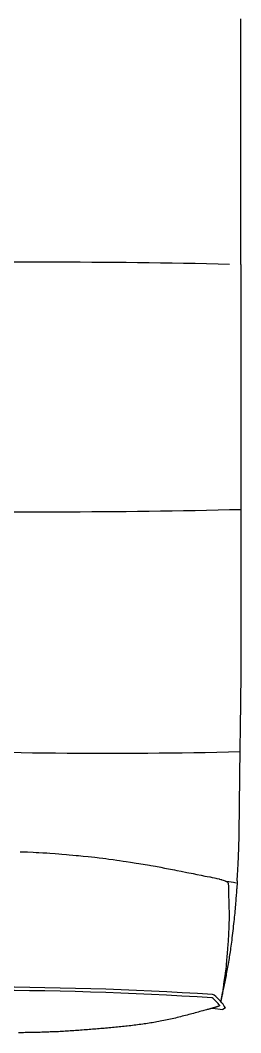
# Model space of a CAD drawing. Extents: x 185064 to 343242, y -369192 to -264966.
# Drawn here: x 228468 to 228806, y -293163 to -291615 of the extents above; entities that cross this region are included whole.
import ezdxf

# ---------------------------------------------------------------- set-up
doc = ezdxf.new("R2010")
doc.units = 0
doc.layers.add('01-12-Low Furniture', color=2, linetype='Continuous')

# ---------------------------------------------------------------- blocks, each defined once
blk = doc.blocks.new('332344')
at = {"layer": '01-12-Low Furniture', "color": 3}
for p, q in [((235793, -291988.4), (235793, -291613.1)), ((235793, -291988.4), (235793, -292363.8)), ((235793, -292363.8), (235793, -292366.4)), ((235793, -292366.4), (235793, -292369)), ((235793, -292369), (235793, -292371.6)), ((235793, -292371.6), (235793, -292624.2)), ((235793, -292624.2), (235792.9, -292626.9)), ((235792.9, -292626.9), (235792.9, -292629.6)), ((235792.9, -292634.9), (235792.8, -292637.5)), ((235792.8, -292637.5), (235792.8, -292640)), ((235792.8, -292640), (235792.8, -292642.5)), ((235792.8, -292642.5), (235792.8, -292644.9)), ((235792.9, -292629.6), (235792.9, -292632.2)), ((235792.9, -292632.2), (235792.9, -292634.9)), ((235792.7, -292657.1), (235792.6, -292659.6)), ((235792.8, -292647.3), (235792.7, -292649.7)), ((235792.7, -292649.7), (235792.7, -292652.1)), ((235792.7, -292652.1), (235792.7, -292654.6)), ((235792.7, -292654.6), (235792.7, -292657.1)), ((235792.8, -292644.9), (235792.8, -292647.3)), ((235792.5, -292670.6), (235792.4, -292673.4)), ((235792.4, -292673.4), (235792.4, -292676.2)), ((235792.6, -292665), (235792.5, -292667.8)), ((235792.5, -292667.8), (235792.5, -292670.6)), ((235792.6, -292659.6), (235792.6, -292662.3)), ((235792.6, -292662.3), (235792.6, -292665)), ((235792.2, -292689.3), (235792.1, -292691.8)), ((235792.3, -292681.6), (235792.2, -292684.3)), ((235792.2, -292684.3), (235792.2, -292686.8)), ((235792.2, -292686.8), (235792.2, -292689.3)), ((235792.4, -292676.2), (235792.3, -292678.9)), ((235792.3, -292678.9), (235792.3, -292681.6)), ((235792, -292704.1), (235791.9, -292706.6)), ((235792.1, -292696.7), (235792, -292699.2)), ((235792, -292699.2), (235792, -292701.6)), ((235792, -292701.6), (235792, -292704.1)), ((235792.1, -292691.8), (235792.1, -292694.3)), ((235792.1, -292694.3), (235792.1, -292696.7)), ((235791.8, -292719.2), (235791.7, -292721.7)), ((235791.9, -292711.6), (235791.8, -292714.1)), ((235791.8, -292714.1), (235791.8, -292716.6)), ((235791.8, -292716.6), (235791.8, -292719.2)), ((235791.9, -292706.6), (235791.9, -292709.1)), ((235791.9, -292709.1), (235791.9, -292711.6)), ((235791.7, -292729.2), (235791.6, -292731.7)), ((235791.6, -292731.7), (235791.6, -292734.2)), ((235791.6, -292734.2), (235791.6, -292736.7)), ((235791.7, -292721.7), (235791.7, -292724.2)), ((235791.7, -292724.2), (235791.7, -292726.7)), ((235791.7, -292726.7), (235791.7, -292729.2)), ((235791.4, -292749.1), (235791.3, -292751.6)), ((235791.3, -292751.6), (235791.3, -292754.1)), ((235791.5, -292741.7), (235791.4, -292744.1)), ((235791.4, -292744.1), (235791.4, -292746.6)), ((235791.4, -292746.6), (235791.4, -292749.1)), ((235791.6, -292736.7), (235791.5, -292739.2)), ((235791.5, -292739.2), (235791.5, -292741.7)), ((235791.2, -292761.6), (235791.1, -292764.1)), ((235791.1, -292764.1), (235791.1, -292766.6)), ((235791.1, -292766.6), (235791.1, -292769.1)), ((235791.3, -292754.1), (235791.2, -292756.5)), ((235791.2, -292756.5), (235791.2, -292759)), ((235791.2, -292759), (235791.2, -292761.6)), ((235791.1, -292774.3), (235791, -292776.8)), ((235791, -292776.8), (235791, -292779.4)), ((235791, -292779.4), (235791, -292782)), ((235791, -292782), (235791, -292784.6)), ((235791.1, -292769.1), (235791.1, -292771.7)), ((235791.1, -292771.7), (235791.1, -292774.3)), ((235790.8, -292797.5), (235790.7, -292800.1)), ((235790.9, -292792.3), (235790.8, -292794.9)), ((235790.8, -292794.9), (235790.8, -292797.5)), ((235791, -292784.6), (235790.9, -292787.1)), ((235790.9, -292787.1), (235790.9, -292789.7)), ((235790.9, -292789.7), (235790.9, -292792.3)), ((235790.7, -292808), (235790.6, -292810.6)), ((235790.6, -292810.6), (235790.6, -292813.2)), ((235790.6, -292813.2), (235790.6, -292815.8)), ((235790.7, -292800.1), (235790.7, -292802.7)), ((235790.7, -292802.7), (235790.7, -292805.4)), ((235790.7, -292805.4), (235790.7, -292808)), ((235790.5, -292828.7), (235790.4, -292831.2)), ((235790.6, -292821), (235790.5, -292823.6)), ((235790.5, -292823.6), (235790.5, -292826.1)), ((235790.5, -292826.1), (235790.5, -292828.7)), ((235790.6, -292815.8), (235790.6, -292818.4)), ((235790.6, -292818.4), (235790.6, -292821)), ((235790.3, -292841.2), (235790.2, -292843.7)), ((235790.2, -292843.7), (235790.2, -292846.3)), ((235790.4, -292836.2), (235790.3, -292838.7)), ((235790.3, -292838.7), (235790.3, -292841.2)), ((235790.4, -292831.2), (235790.4, -292833.7)), ((235790.4, -292833.7), (235790.4, -292836.2)), ((235790.1, -292853.9), (235790, -292856.5)), ((235790, -292856.5), (235790, -292859.1)), ((235790, -292859.1), (235790, -292861.7)), ((235790.2, -292848.8), (235790.1, -292851.3)), ((235790.1, -292851.3), (235790.1, -292853.9)), ((235790.2, -292846.3), (235790.2, -292848.8)), ((235789.6, -292875.1), (235789.5, -292877.8)), ((235789.7, -292872.4), (235789.6, -292875.1)), ((235789.8, -292869.7), (235789.7, -292872.4)), ((235789.9, -292864.3), (235789.8, -292867)), ((235789.8, -292867), (235789.8, -292869.7)), ((235790, -292861.7), (235789.9, -292864.3)), ((235789.1, -292890.9), (235789, -292893.5)), ((235789.2, -292888.4), (235789.1, -292890.9)), ((235789.3, -292885.8), (235789.2, -292888.4)), ((235789.4, -292883.1), (235789.3, -292885.8)), ((235789.5, -292877.8), (235789.4, -292880.4)), ((235789.4, -292880.4), (235789.4, -292883.1)), ((235788.5, -292905.9), (235788.3, -292908.3)), ((235788.6, -292903.4), (235788.5, -292905.9)), ((235788.7, -292901), (235788.6, -292903.4)), ((235788.8, -292898.5), (235788.7, -292901)), ((235788.9, -292896), (235788.8, -292898.5)), ((235789, -292893.5), (235788.9, -292896)), ((235787.6, -292920.7), (235787.5, -292922.2)), ((235787.5, -292922.2), (235787.5, -292923.5)), ((235787.7, -292919), (235787.6, -292920.7)), ((235787.8, -292917.1), (235787.7, -292919)), ((235788, -292915.1), (235787.8, -292917.1)), ((235788.1, -292912.9), (235788, -292915.1)), ((235788.2, -292910.6), (235788.1, -292912.9)), ((235788.3, -292908.3), (235788.2, -292910.6)), ((235787.2, -292927.9), (235787.1, -292928.2)), ((235787.1, -292928.2), (235787.1, -292928.5)), ((235787.1, -292928.5), (235787.1, -292928.7)), ((235787.1, -292928.7), (235787.1, -292929)), ((235787.1, -292929), (235787.1, -292929.2)), ((235787.1, -292929.2), (235787.1, -292929.3)), ((235787.1, -292929.3), (235787.1, -292929.5)), ((235787.1, -292929.5), (235787.1, -292929.7)), ((235787.1, -292929.7), (235787.1, -292929.8)), ((235787.1, -292929.8), (235787.1, -292929.9)), ((235787.1, -292929.9), (235787.1, -292930)), ((235787.1, -292930), (235787.1, -292930.2)), ((235787.1, -292930.2), (235787.1, -292930.3)), ((235787.1, -292930.3), (235787.2, -292930.4)), ((235787.3, -292926.1), (235787.2, -292926.7)), ((235787.2, -292926.7), (235787.2, -292927.2)), ((235787.2, -292927.2), (235787.2, -292927.6)), ((235787.2, -292927.6), (235787.2, -292927.9)), ((235787.2, -292930.4), (235787.2, -292930.5)), ((235787.2, -292930.5), (235787.2, -292930.6)), ((235787.2, -292930.6), (235787.2, -292930.6)), ((235787.2, -292930.6), (235787.2, -292930.7)), ((235787.2, -292930.7), (235787.2, -292930.8)), ((235787.2, -292930.8), (235787.2, -292930.9)), ((235787.2, -292930.9), (235787.2, -292931)), ((235787.2, -292931), (235787.3, -292931.1)), ((235787.3, -292937.7), (235787.2, -292938.5)), ((235787.4, -292924.5), (235787.3, -292925.4)), ((235787.3, -292925.4), (235787.3, -292926.1)), ((235787.3, -292931.1), (235787.3, -292931.2)), ((235787.3, -292931.2), (235787.3, -292931.3)), ((235787.3, -292931.3), (235787.3, -292931.4)), ((235787.3, -292931.4), (235787.4, -292931.5)), ((235787.4, -292936.6), (235787.3, -292937.1)), ((235787.3, -292937.1), (235787.3, -292937.7)), ((235787.5, -292923.5), (235787.4, -292924.5)), ((235787.4, -292931.5), (235787.4, -292931.6)), ((235787.4, -292931.6), (235787.4, -292931.7)), ((235787.4, -292931.7), (235787.4, -292931.9)), ((235787.4, -292931.9), (235787.5, -292932)), ((235787.5, -292935.8), (235787.4, -292936.1)), ((235787.4, -292936.1), (235787.4, -292936.6)), ((235787.5, -292932), (235787.5, -292932.1)), ((235787.5, -292932.1), (235787.5, -292932.2)), ((235787.5, -292932.2), (235787.5, -292932.3)), ((235787.5, -292932.3), (235787.5, -292932.5)), ((235787.6, -292934.3), (235787.5, -292934.5)), ((235787.5, -292934.5), (235787.5, -292934.7)), ((235787.5, -292934.7), (235787.5, -292935)), ((235787.5, -292935), (235787.5, -292935.2)), ((235787.5, -292935.2), (235787.5, -292935.5)), ((235787.5, -292935.5), (235787.5, -292935.8)), ((235787.5, -292932.5), (235787.6, -292932.6)), ((235787.6, -292932.6), (235787.6, -292932.7)), ((235787.6, -292932.7), (235787.6, -292932.8)), ((235787.6, -292932.8), (235787.6, -292933)), ((235787.6, -292933), (235787.6, -292933.1)), ((235787.6, -292933.1), (235787.6, -292933.3)), ((235787.6, -292933.3), (235787.6, -292933.5)), ((235787.6, -292933.5), (235787.6, -292933.7)), ((235787.6, -292933.7), (235787.6, -292933.8)), ((235787.6, -292933.8), (235787.6, -292934.1)), ((235787.6, -292934.1), (235787.6, -292934.3)), ((235786.1, -292952), (235785.9, -292954.4)), ((235786.3, -292949.9), (235786.1, -292952)), ((235786.5, -292947.9), (235786.3, -292949.9)), ((235786.6, -292946), (235786.5, -292947.9)), ((235786.7, -292944.4), (235786.6, -292946)), ((235786.9, -292942.9), (235786.7, -292944.4)), ((235787, -292941.5), (235786.9, -292942.9)), ((235787.1, -292940.4), (235787, -292941.5)), ((235787.2, -292939.3), (235787.1, -292940.4)), ((235787.2, -292938.5), (235787.2, -292939.3)), ((235784.8, -292968), (235784.5, -292970.9)), ((235785, -292965), (235784.8, -292968)), ((235785.3, -292962.2), (235785, -292965)), ((235785.5, -292959.5), (235785.3, -292962.2)), ((235785.7, -292956.9), (235785.5, -292959.5)), ((235785.9, -292954.4), (235785.7, -292956.9)), ((235783.3, -292983.4), (235783, -292986.7)), ((235783.7, -292980.2), (235783.3, -292983.4)), ((235784, -292977.1), (235783.7, -292980.2)), ((235784.2, -292974), (235784, -292977.1)), ((235784.5, -292970.9), (235784.2, -292974)), ((235782, -292996.9), (235781.6, -293000.4)), ((235782.3, -292993.4), (235782, -292996.9)), ((235782.7, -292990), (235782.3, -292993.4)), ((235783, -292986.7), (235782.7, -292990)), ((235779.9, -293014.7), (235779.5, -293018.2)), ((235780.3, -293011.2), (235779.9, -293014.7)), ((235780.8, -293007.6), (235780.3, -293011.2)), ((235781.2, -293004), (235780.8, -293007.6)), ((235781.6, -293000.4), (235781.2, -293004)), ((235778.3, -293027.9), (235777.9, -293030.9)), ((235778.7, -293024.8), (235778.3, -293027.9)), ((235779.1, -293021.6), (235778.7, -293024.8)), ((235779.5, -293018.2), (235779.1, -293021.6)), ((235775.9, -293044.6), (235775.5, -293047.2)), ((235776.3, -293041.9), (235775.9, -293044.6)), ((235776.7, -293039.3), (235776.3, -293041.9)), ((235777.1, -293036.6), (235776.7, -293039.3)), ((235777.5, -293033.8), (235777.1, -293036.6)), ((235777.9, -293030.9), (235777.5, -293033.8)), ((235773.3, -293060.4), (235772.8, -293063)), ((235773.8, -293057.8), (235773.3, -293060.4)), ((235774.2, -293055.1), (235773.8, -293057.8)), ((235774.6, -293052.5), (235774.2, -293055.1)), ((235775.1, -293049.8), (235774.6, -293052.5)), ((235775.5, -293047.2), (235775.1, -293049.8)), ((235770.5, -293075.6), (235770, -293078.1)), ((235770.9, -293073.2), (235770.5, -293075.6)), ((235771.4, -293070.7), (235770.9, -293073.2)), ((235771.9, -293068.2), (235771.4, -293070.7)), ((235772.4, -293065.6), (235771.9, -293068.2)), ((235772.8, -293063), (235772.4, -293065.6)), ((235767, -293092.6), (235766.5, -293094.9)), ((235767.5, -293090.2), (235767, -293092.6)), ((235768, -293087.8), (235767.5, -293090.2)), ((235768.5, -293085.3), (235768, -293087.8)), ((235769, -293082.9), (235768.5, -293085.3)), ((235769.5, -293080.5), (235769, -293082.9)), ((235770, -293078.1), (235769.5, -293080.5)), ((235764.1, -293106.9), (235763.8, -293108.3)), ((235764.4, -293105.3), (235764.1, -293106.9)), ((235764.8, -293103.5), (235764.4, -293105.3)), ((235765.2, -293101.5), (235764.8, -293103.5)), ((235765.6, -293099.4), (235765.2, -293101.5)), ((235766.1, -293097.2), (235765.6, -293099.4)), ((235766.5, -293094.9), (235766.1, -293097.2)), ((235756.7, -293123.5), (235756.3, -293123.6)), ((235757, -293123.4), (235756.7, -293123.5)), ((235757.3, -293123.3), (235757, -293123.4)), ((235757.6, -293123.2), (235757.3, -293123.3)), ((235757.9, -293123.1), (235757.6, -293123.2)), ((235758.1, -293123), (235757.9, -293123.1)), ((235758.3, -293123), (235758.1, -293123)), ((235758.5, -293122.9), (235758.3, -293123)), ((235758.7, -293122.8), (235758.5, -293122.9)), ((235758.8, -293122.8), (235758.7, -293122.8)), ((235758.9, -293122.7), (235758.8, -293122.8)), ((235759, -293122.7), (235758.9, -293122.7)), ((235759.1, -293122.7), (235759, -293122.7)), ((235759.2, -293122.6), (235759.1, -293122.7)), ((235759.3, -293122.6), (235759.2, -293122.6)), ((235759.4, -293122.6), (235759.3, -293122.6)), ((235759.5, -293122.5), (235759.4, -293122.5)), ((235759.4, -293122.5), (235759.4, -293122.6)), ((235759.6, -293122.5), (235759.5, -293122.5)), ((235759.7, -293122.4), (235759.6, -293122.5)), ((235759.8, -293122.4), (235759.7, -293122.4)), ((235759.9, -293122.3), (235759.8, -293122.4)), ((235759.8, -293122.4), (235759.8, -293122.4)), ((235760, -293122.3), (235759.9, -293122.3)), ((235760.1, -293122.2), (235760, -293122.3)), ((235760, -293122.3), (235760, -293122.3)), ((235760.2, -293122.2), (235760.1, -293122.2)), ((235760.1, -293122.2), (235760.1, -293122.2)), ((235760.3, -293122.1), (235760.2, -293122.1)), ((235760.2, -293122.1), (235760.2, -293122.2)), ((235760.4, -293122), (235760.3, -293122.1)), ((235760.3, -293122.1), (235760.3, -293122.1)), ((235760.5, -293122), (235760.4, -293122)), ((235760.4, -293122), (235760.4, -293122)), ((235760.6, -293121.9), (235760.5, -293121.9)), ((235760.5, -293121.9), (235760.5, -293122)), ((235760.7, -293121.8), (235760.6, -293121.8)), ((235760.6, -293121.8), (235760.6, -293121.9)), ((235760.6, -293121.9), (235760.6, -293121.9)), ((235760.8, -293121.7), (235760.7, -293121.7)), ((235760.7, -293121.7), (235760.7, -293121.8)), ((235760.7, -293121.8), (235760.7, -293121.8)), ((235760.9, -293121.6), (235760.8, -293121.6)), ((235760.8, -293121.6), (235760.8, -293121.7)), ((235760.9, -293121.5), (235760.9, -293121.6)), ((235762.5, -293115.1), (235762.4, -293115.5)), ((235762.6, -293114.4), (235762.5, -293115.1)), ((235762.8, -293113.6), (235762.6, -293114.4)), ((235763, -293112.7), (235762.8, -293113.6)), ((235763.1, -293111.8), (235763, -293112.7)), ((235763.3, -293110.7), (235763.1, -293111.8)), ((235763.6, -293109.6), (235763.3, -293110.7)), ((235763.8, -293108.3), (235763.6, -293109.6)), ((235700.8, -293138.8), (235698.2, -293139.4)), ((235703.3, -293138.1), (235700.8, -293138.8)), ((235705.8, -293137.5), (235703.3, -293138.1)), ((235708.3, -293136.8), (235705.8, -293137.5)), ((235710.8, -293136.2), (235708.3, -293136.8)), ((235713.3, -293135.5), (235710.8, -293136.2)), ((235715.8, -293134.9), (235713.3, -293135.5)), ((235718.2, -293134.2), (235715.8, -293134.9)), ((235720.7, -293133.6), (235718.2, -293134.2)), ((235723.1, -293132.9), (235720.7, -293133.6)), ((235725.6, -293132.3), (235723.1, -293132.9)), ((235727.9, -293131.7), (235725.6, -293132.3)), ((235730.3, -293131), (235727.9, -293131.7)), ((235732.6, -293130.4), (235730.3, -293131)), ((235734.7, -293129.8), (235732.6, -293130.4)), ((235736.7, -293129.3), (235734.7, -293129.8)), ((235738.6, -293128.8), (235736.7, -293129.3)), ((235740.3, -293128.3), (235738.6, -293128.8)), ((235741.7, -293127.9), (235740.3, -293128.3)), ((235742.9, -293127.6), (235741.7, -293127.9)), ((235743.9, -293127.3), (235742.9, -293127.6)), ((235744.7, -293127.1), (235743.9, -293127.3)), ((235745.4, -293126.9), (235744.7, -293127.1)), ((235746, -293126.7), (235745.4, -293126.9)), ((235746.4, -293126.6), (235746, -293126.7)), ((235746.9, -293126.5), (235746.4, -293126.6)), ((235747.3, -293126.4), (235746.9, -293126.5)), ((235747.7, -293126.3), (235747.3, -293126.4)), ((235748.1, -293126.1), (235747.7, -293126.3)), ((235748.5, -293126), (235748.1, -293126.1)), ((235749, -293125.9), (235748.5, -293126)), ((235749.4, -293125.8), (235749, -293125.9)), ((235749.8, -293125.7), (235749.4, -293125.8)), ((235749.7, -293125.7), (235765.3, -293127.8)), ((235750.2, -293125.5), (235749.8, -293125.7)), ((235750.5, -293125.4), (235750.2, -293125.5)), ((235750.9, -293125.4), (235750.5, -293125.4)), ((235751.2, -293125.3), (235750.9, -293125.4)), ((235751.5, -293125.2), (235751.2, -293125.3)), ((235751.7, -293125.1), (235751.5, -293125.2)), ((235752, -293125), (235751.7, -293125.1)), ((235752.3, -293124.9), (235752, -293125)), ((235752.6, -293124.8), (235752.3, -293124.9)), ((235752.9, -293124.7), (235752.6, -293124.8)), ((235753.3, -293124.6), (235752.9, -293124.7)), ((235753.6, -293124.5), (235753.3, -293124.6)), ((235754, -293124.4), (235753.6, -293124.5)), ((235754.4, -293124.3), (235754, -293124.4)), ((235754.8, -293124.1), (235754.4, -293124.3)), ((235755.2, -293124), (235754.8, -293124.1)), ((235755.6, -293123.9), (235755.2, -293124)), ((235756, -293123.8), (235755.6, -293123.9)), ((235756.3, -293123.6), (235756, -293123.8)), ((235769.6, -293125.2), (235765.3, -293127.8)), ((235606.6, -293154.4), (235604.1, -293154.6)), ((235609.2, -293154.1), (235606.6, -293154.4)), ((235611.7, -293153.9), (235609.2, -293154.1)), ((235614.3, -293153.6), (235611.7, -293153.9)), ((235616.8, -293153.3), (235614.3, -293153.6)), ((235619.3, -293153), (235616.8, -293153.3)), ((235621.9, -293152.8), (235619.3, -293153)), ((235624.5, -293152.5), (235621.9, -293152.8)), ((235627.1, -293152.1), (235624.5, -293152.5)), ((235629.7, -293151.8), (235627.1, -293152.1)), ((235632.4, -293151.5), (235629.7, -293151.8)), ((235635, -293151.1), (235632.4, -293151.5)), ((235637.6, -293150.8), (235635, -293151.1)), ((235640.2, -293150.4), (235637.6, -293150.8)), ((235642.8, -293150.1), (235640.2, -293150.4)), ((235645.3, -293149.7), (235642.8, -293150.1)), ((235647.8, -293149.4), (235645.3, -293149.7)), ((235650.2, -293149), (235647.8, -293149.4)), ((235652.7, -293148.6), (235650.2, -293149)), ((235655.1, -293148.3), (235652.7, -293148.6)), ((235657.4, -293147.9), (235655.1, -293148.3)), ((235659.9, -293147.5), (235657.4, -293147.9)), ((235662.3, -293147.1), (235659.9, -293147.5)), ((235664.7, -293146.6), (235662.3, -293147.1)), ((235667.3, -293146.2), (235664.7, -293146.6)), ((235669.8, -293145.7), (235667.3, -293146.2)), ((235672.4, -293145.2), (235669.8, -293145.7)), ((235675, -293144.7), (235672.4, -293145.2)), ((235677.6, -293144.2), (235675, -293144.7)), ((235680.3, -293143.6), (235677.6, -293144.2)), ((235682.9, -293143.1), (235680.3, -293143.6)), ((235685.5, -293142.5), (235682.9, -293143.1)), ((235688.1, -293141.9), (235685.5, -293142.5)), ((235690.6, -293141.3), (235688.1, -293141.9)), ((235693.2, -293140.7), (235690.6, -293141.3)), ((235695.7, -293140), (235693.2, -293140.7)), ((235698.2, -293139.4), (235695.7, -293140)), ((235455.3, -293163.2), (235452.7, -293163.2)), ((235457.9, -293163.2), (235455.3, -293163.2)), ((235460.5, -293163.2), (235457.9, -293163.2)), ((235463, -293163.1), (235460.5, -293163.2)), ((235465.5, -293163.1), (235463, -293163.1)), ((235468, -293163.1), (235465.5, -293163.1)), ((235470.5, -293163), (235468, -293163.1)), ((235473.1, -293163), (235470.5, -293163)), ((235475.6, -293162.9), (235473.1, -293163)), ((235478.1, -293162.9), (235475.6, -293162.9)), ((235480.6, -293162.8), (235478.1, -293162.9)), ((235483.2, -293162.7), (235480.6, -293162.8)), ((235485.8, -293162.7), (235483.2, -293162.7)), ((235488.4, -293162.6), (235485.8, -293162.7)), ((235491, -293162.5), (235488.4, -293162.6)), ((235493.6, -293162.4), (235491, -293162.5)), ((235496.3, -293162.3), (235493.6, -293162.4)), ((235498.9, -293162.2), (235496.3, -293162.3)), ((235501.4, -293162.1), (235498.9, -293162.2)), ((235504, -293162), (235501.4, -293162.1)), ((235506.5, -293161.9), (235504, -293162)), ((235509.1, -293161.8), (235506.5, -293161.9)), ((235511.6, -293161.7), (235509.1, -293161.8)), ((235514.1, -293161.6), (235511.6, -293161.7)), ((235516.7, -293161.4), (235514.1, -293161.6)), ((235519.2, -293161.3), (235516.7, -293161.4)), ((235521.7, -293161.2), (235519.2, -293161.3)), ((235524.3, -293161), (235521.7, -293161.2)), ((235526.8, -293160.8), (235524.3, -293161)), ((235529.4, -293160.7), (235526.8, -293160.8)), ((235532, -293160.5), (235529.4, -293160.7)), ((235534.6, -293160.3), (235532, -293160.5)), ((235537.2, -293160.1), (235534.6, -293160.3)), ((235539.8, -293160), (235537.2, -293160.1)), ((235542.5, -293159.8), (235539.8, -293160)), ((235545.1, -293159.6), (235542.5, -293159.8)), ((235547.8, -293159.4), (235545.1, -293159.6)), ((235550.4, -293159.2), (235547.8, -293159.4)), ((235553, -293159), (235550.4, -293159.2)), ((235555.7, -293158.8), (235553, -293159)), ((235558.3, -293158.6), (235555.7, -293158.8)), ((235560.9, -293158.4), (235558.3, -293158.6)), ((235563.4, -293158.2), (235560.9, -293158.4)), ((235566, -293158), (235563.4, -293158.2)), ((235568.5, -293157.8), (235566, -293158)), ((235571, -293157.6), (235568.5, -293157.8)), ((235573.5, -293157.4), (235571, -293157.6)), ((235576, -293157.1), (235573.5, -293157.4)), ((235578.5, -293156.9), (235576, -293157.1)), ((235581, -293156.7), (235578.5, -293156.9)), ((235583.6, -293156.5), (235581, -293156.7)), ((235586.1, -293156.3), (235583.6, -293156.5)), ((235588.7, -293156), (235586.1, -293156.3)), ((235591.2, -293155.8), (235588.7, -293156)), ((235593.8, -293155.6), (235591.2, -293155.8)), ((235596.4, -293155.3), (235593.8, -293155.6)), ((235599, -293155.1), (235596.4, -293155.3)), ((235601.5, -293154.9), (235599, -293155.1)), ((235604.1, -293154.6), (235601.5, -293154.9))]:
    blk.add_line(p, q, dxfattribs=at)
at = {"layer": '01-12-Low Furniture', "color": 1}
for p, q in [((235775.9, -292363.4), (235793, -292363.4)), ((235455.3, -292886.4), (235459.8, -292886.6)), ((235459.8, -292886.6), (235466.4, -292886.8)), ((235466.4, -292886.8), (235475.1, -292887.2)), ((235475.1, -292887.2), (235479.6, -292887.5)), ((235479.6, -292887.5), (235483.9, -292887.7)), ((235483.9, -292887.7), (235489.9, -292888)), ((235489.9, -292888), (235496.2, -292888.4)), ((235496.2, -292888.4), (235500.7, -292888.7)), ((235500.7, -292888.7), (235508.8, -292889.3)), ((235508.8, -292889.3), (235514.6, -292889.7)), ((235514.6, -292889.7), (235519, -292890.1)), ((235519, -292890.1), (235526.2, -292890.7)), ((235526.2, -292890.7), (235530, -292891)), ((235530, -292891), (235535.7, -292891.5)), ((235535.7, -292891.5), (235540.8, -292892)), ((235540.8, -292892), (235544.4, -292892.4)), ((235544.4, -292892.4), (235551.8, -292893.1)), ((235551.8, -292893.1), (235559.3, -292893.9)), ((235559.3, -292893.9), (235564.6, -292894.4)), ((235564.6, -292894.4), (235569.4, -292895)), ((235569.4, -292895), (235573.2, -292895.4)), ((235573.2, -292895.4), (235576.1, -292895.7)), ((235576.1, -292895.7), (235581.7, -292896.4)), ((235581.7, -292896.4), (235586.4, -292897)), ((235586.4, -292897), (235591.1, -292897.6)), ((235591.1, -292897.6), (235597.5, -292898.5)), ((235597.5, -292898.5), (235603, -292899.3)), ((235603, -292899.3), (235607.5, -292899.9)), ((235607.5, -292899.9), (235612.8, -292900.7)), ((235612.8, -292900.7), (235617.4, -292901.4)), ((235617.4, -292901.4), (235624.4, -292902.5)), ((235624.4, -292902.5), (235632.7, -292903.8)), ((235632.7, -292903.8), (235637.1, -292904.5)), ((235637.1, -292904.5), (235653.3, -292907.1)), ((235653.3, -292907.1), (235655.1, -292907.4)), ((235655.1, -292907.4), (235659, -292908.1)), ((235659, -292908.1), (235662.7, -292908.8)), ((235662.7, -292908.8), (235670.7, -292910.3)), ((235670.7, -292910.3), (235676.3, -292911.4)), ((235676.3, -292911.4), (235682.6, -292912.5)), ((235682.6, -292912.5), (235688.5, -292913.7)), ((235688.5, -292913.7), (235691.6, -292914.2)), ((235691.6, -292914.2), (235695.2, -292915)), ((235695.2, -292915), (235701.8, -292916.3)), ((235701.8, -292916.3), (235710.5, -292918.1)), ((235710.5, -292918.1), (235720.1, -292920)), ((235720.1, -292920), (235725.9, -292921.2)), ((235725.9, -292921.2), (235732.4, -292922.5)), ((235732.4, -292922.5), (235737.9, -292923.6)), ((235737.9, -292923.6), (235741.4, -292924.3)), ((235741.4, -292924.3), (235745.6, -292925.1)), ((235745.6, -292925.1), (235745.9, -292925.1)), ((235745.9, -292925.1), (235749.4, -292925.8)), ((235749.4, -292925.8), (235752.9, -292926.5)), ((235752.9, -292926.5), (235755, -292927)), ((235755, -292927), (235756.6, -292927.3)), ((235756.6, -292927.3), (235757, -292927.4)), ((235757, -292927.4), (235760, -292928.1)), ((235760, -292928.1), (235760.2, -292928.2)), ((235760.2, -292928.2), (235762.6, -292928.9)), ((235762.6, -292928.9), (235763, -292929)), ((235763, -292929), (235763.3, -292929.1)), ((235763.3, -292929.1), (235764, -292929.3)), ((235764, -292929.3), (235766.1, -292930)), ((235766.1, -292930), (235767.7, -292930.6)), ((235767.7, -292930.6), (235767.8, -292930.6)), ((235767.8, -292930.6), (235769.3, -292931.2)), ((235769.3, -292931.2), (235769.8, -292931.4)), ((235769.8, -292931.4), (235770.7, -292931.8)), ((235770.7, -292931.8), (235771.8, -292932.2)), ((235771.8, -292932.2), (235772.2, -292932.4)), ((235772.2, -292932.4), (235772.3, -292932.5)), ((235772.3, -292932.5), (235772.5, -292932.6)), ((235772.5, -292932.6), (235772.5, -292932.7)), ((235772.5, -292932.7), (235773.2, -292933.8)), ((235773.2, -292933.8), (235773.2, -292933.8)), ((235773.2, -292933.8), (235773.5, -292934.6)), ((235773.5, -292934.6), (235773.7, -292935.3)), ((235773.7, -292935.3), (235773.9, -292936.5)), ((235773.9, -292936.5), (235773.9, -292936.6)), ((235773.9, -292936.6), (235774, -292937.4)), ((235774, -292937.4), (235774, -292938)), ((235774, -292938), (235774.1, -292940.9)), ((235774.1, -292940.9), (235774.2, -292943)), ((235774.2, -292943), (235774.3, -292947.6)), ((235774.3, -292947.6), (235774.4, -292953.5)), ((235774.4, -292953.5), (235774.6, -292962.7)), ((235774.6, -292962.7), (235774.8, -292967.4)), ((235774.8, -292967.4), (235774.8, -292969.3)), ((235774.8, -292969.3), (235774.9, -292973.6)), ((235774.9, -292973.6), (235775, -292977)), ((235775, -292977), (235775, -292982.1)), ((235775, -292982.1), (235775, -292985.7)), ((235774.7, -292999.4), (235774.5, -293004.6)), ((235774.9, -292994.9), (235774.7, -292999.4)), ((235775, -292990.9), (235774.9, -292994.9)), ((235775, -292985.7), (235775, -292987)), ((235775, -292987), (235775, -292990.5)), ((235775, -292990.5), (235775, -292990.9)), ((235774.1, -293013.1), (235774, -293015.6)), ((235774.3, -293009.4), (235774.1, -293013.1)), ((235774.5, -293004.6), (235774.3, -293009.4)), ((235773.3, -293027.7), (235772.7, -293035)), ((235773.5, -293023.5), (235773.3, -293027.7)), ((235773.8, -293019.6), (235773.5, -293023.5)), ((235774, -293015.6), (235773.8, -293019.6)), ((235772.7, -293035), (235771.7, -293047.6)), ((235770.4, -293061.2), (235769.9, -293065.3)), ((235770.9, -293056.9), (235770.4, -293061.2)), ((235771, -293056.4), (235770.9, -293056.9)), ((235771.2, -293053.8), (235771, -293056.4)), ((235771.4, -293052), (235771.2, -293053.8)), ((235771.7, -293047.6), (235771.4, -293052)), ((235768.4, -293076.1), (235768, -293078.7)), ((235769.5, -293068.7), (235768.4, -293076.1)), ((235769.9, -293065.3), (235769.5, -293068.7)), ((235766.5, -293091.2), (235766.2, -293093.5)), ((235766.8, -293088.8), (235766.5, -293091.2)), ((235767.3, -293085.1), (235766.8, -293088.8)), ((235767.6, -293081.9), (235767.3, -293085.1)), ((235768, -293078.7), (235767.6, -293081.9)), ((235763.6, -293108.1), (235762.4, -293114.1)), ((235764.2, -293105.2), (235763.6, -293108.1)), ((235764.7, -293102.6), (235764.2, -293105.2)), ((235764.9, -293101.3), (235764.7, -293102.6)), ((235765.4, -293097.9), (235764.9, -293101.3)), ((235766.2, -293093.5), (235765.4, -293097.9)), ((235762.4, -293114.1), (235762.3, -293114.6))]:
    blk.add_line(p, q, dxfattribs=at)
at = {"layer": '01-12-Low Furniture', "color": 8}
for centre, radius, start, end in [((235494.3, -304254.8), 12269.6, 88.68472, 91.31528), ((235494.3, -280097.1), 12269.6, 268.68472, 271.31528), ((235589.3, -284054.2), 8681.6, 267.61138, 271.33536)]:
    blk.add_arc(centre, radius, start, end, dxfattribs=at)
at = {"layer": '01-12-Low Furniture', "color": 1}
for centre, radius, start, end in [((235752.9, -293076.3), 145.6, 76.8973, 82.9813), ((235392, -298735.8), 5637.3, 86.3662, 93.9507), ((235703.4, -293166.8), 73.2, 38.2355, 51.1577)]:
    blk.add_arc(centre, radius, start, end, dxfattribs=at)
at = {"layer": '01-12-Low Furniture', "color": 3}
for centre, radius, start, end in [((235392, -298732.5), 5639, 86.3613, 93.9556), ((235749.4, -293109.5), 4.69, 50.0655, 84.3918), ((235703.4, -293166.8), 78.2, 32.204, 51.1577)]:
    blk.add_arc(centre, radius, start, end, dxfattribs=at)

msp = doc.modelspace()

# ---------------------------------------------------------------- block references
msp.add_blockref('332344', (-6987, 0))

doc.saveas('drawing.dxf')
